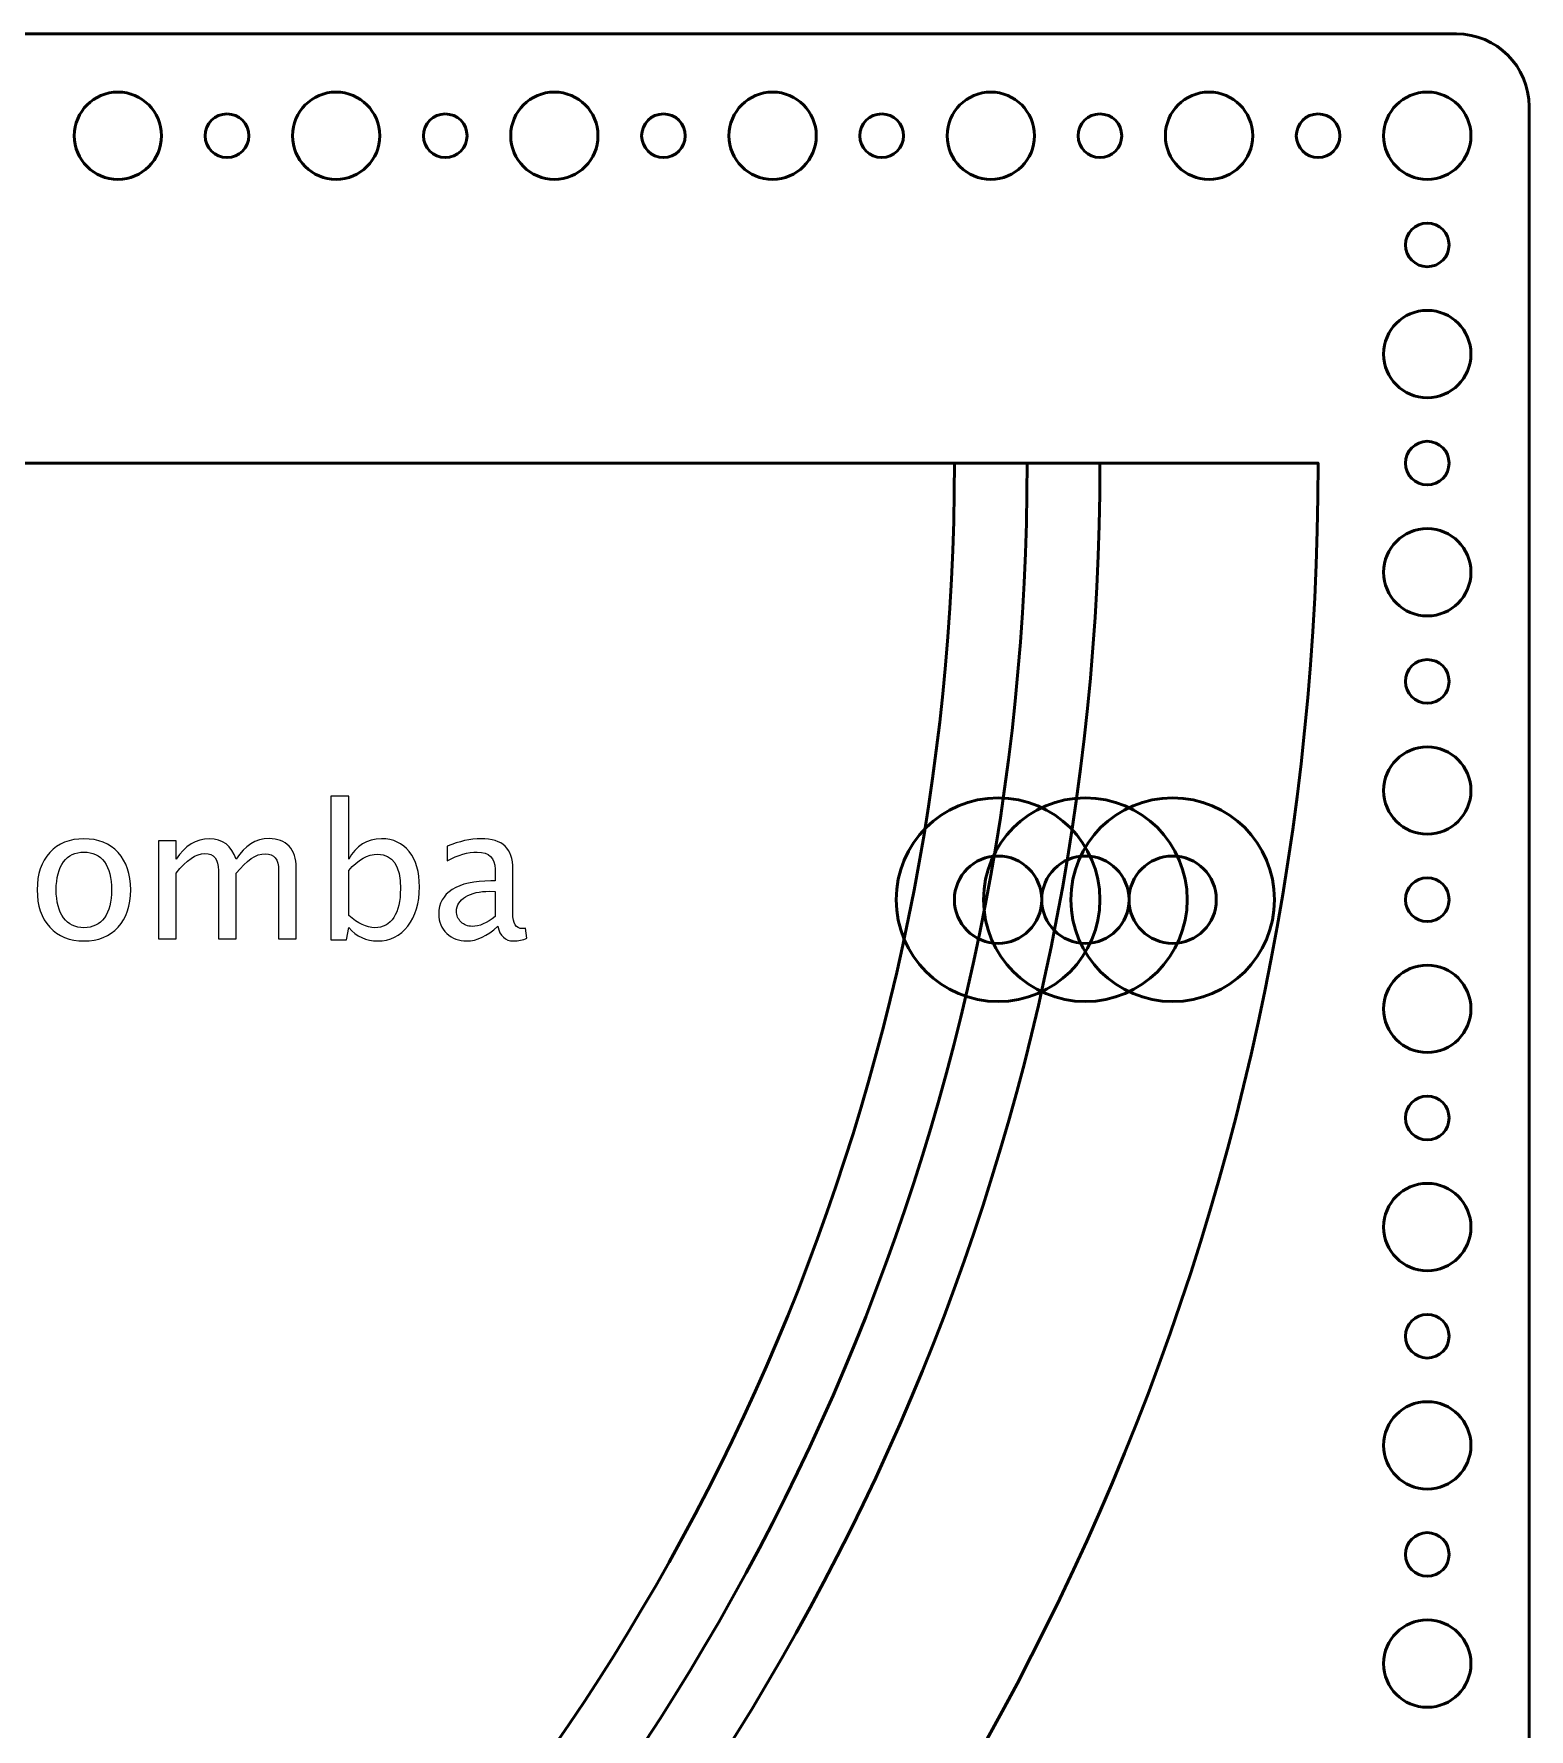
# Model space of a CAD drawing. Header units: centimetres. Extents: x -40.5 to 39, y -42 to 42.1.
# Drawn here: x 28.67 to 38.95, y -23.7 to -12.05 of the extents above; entities that cross this region are included whole.
import ezdxf

# ---------------------------------------------------------------- set-up
doc = ezdxf.new("R2010")
doc.units = ezdxf.units.CM
doc.header["$MEASUREMENT"] = 0
doc.layers.add('Layer 1', color=7, linetype='Continuous')

msp = doc.modelspace()

# ---------------------------------------------------------------- linework, layer by layer
at = {"layer": 'Layer 1', "lineweight": 53}
for centre, major_axis in [((29.25, -12.75), (0, 0.3)), ((30.75, -12.75), (0, 0.3)), ((32.25, -12.75), (0, 0.3)), ((33.75, -12.75), (0, 0.3)), ((35.25, -12.75), (0, 0.3)), ((36.75, -12.75), (0, 0.3)), ((38.25, -12.75), (0, 0.3)), ((30, -12.75), (0, 0.15)), ((31.5, -12.75), (0, 0.15)), ((33, -12.75), (0, 0.15)), ((34.5, -12.75), (0, 0.15)), ((36, -12.75), (0, 0.15)), ((37.5, -12.75), (0, 0.15)), ((35.3, -18), (0, 0.3)), ((35.9, -18), (0, 0.3)), ((36.5, -18), (0, 0.3))]:
    msp.add_ellipse(centre, major_axis=major_axis, ratio=1, dxfattribs=at)
at = {"layer": 'Layer 1', "color": 5, "lineweight": 53}
for centre in [(35.3, -18), (35.9, -18), (36.5, -18)]:
    msp.add_ellipse(centre, major_axis=(0, 0.7), ratio=1, dxfattribs=at)
at = {"layer": 'Layer 1', "lineweight": 53}
for points, knots in [([(0.05, -33.95), (0.05, -33.95), (0.05, -12.55), (0.05, -12.55), (0.05, -12.55), (0.05, -12.27386), (0.27386, -12.05), (0.55, -12.05), (0.55, -12.05), (0.55, -12.05), (38.45, -12.05), (38.45, -12.05), (38.45, -12.05), (38.72614, -12.05), (38.95, -12.27386), (38.95, -12.55), (38.95, -12.55), (38.95, -12.55), (38.95, -33.95), (38.95, -33.95), (38.95, -33.95), (38.95, -34.22614), (38.72614, -34.45), (38.45, -34.45), (38.45, -34.45), (38.45, -34.45), (0.55, -34.45), (0.55, -34.45), (0.55, -34.45), (0.27386, -34.45), (0.05, -34.22614), (0.05, -33.95)], [0, 0, 0, 0, 0.11111111, 0.11111111, 0.11111111, 0.11111111, 0.22222222, 0.22222222, 0.22222222, 0.22222222, 0.33333333, 0.33333333, 0.33333333, 0.33333333, 0.44444444, 0.44444444, 0.44444444, 0.44444444, 0.55555556, 0.55555556, 0.55555556, 0.55555556, 0.66666667, 0.66666667, 0.66666667, 0.66666667, 0.77777778, 0.77777778, 0.77777778, 0.77777778, 1, 1, 1, 1]), ([(38.1, -13.5), (38.1, -13.41716), (38.16716, -13.35), (38.25, -13.35), (38.25, -13.35), (38.33284, -13.35), (38.4, -13.41716), (38.4, -13.5), (38.4, -13.5), (38.4, -13.58284), (38.33284, -13.65), (38.25, -13.65), (38.25, -13.65), (38.16716, -13.65), (38.1, -13.58284), (38.1, -13.5)], [0, 0, 0, 0, 0.2, 0.2, 0.2, 0.2, 0.4, 0.4, 0.4, 0.4, 0.6, 0.6, 0.6, 0.6, 1, 1, 1, 1]), ([(37.95, -14.25), (37.95, -14.08432), (38.08432, -13.95), (38.25, -13.95), (38.25, -13.95), (38.41568, -13.95), (38.55, -14.08432), (38.55, -14.25), (38.55, -14.25), (38.55, -14.41568), (38.41568, -14.55), (38.25, -14.55), (38.25, -14.55), (38.08432, -14.55), (37.95, -14.41568), (37.95, -14.25)], [0, 0, 0, 0, 0.2, 0.2, 0.2, 0.2, 0.4, 0.4, 0.4, 0.4, 0.6, 0.6, 0.6, 0.6, 1, 1, 1, 1]), ([(38.1, -15), (38.1, -14.91716), (38.16716, -14.85), (38.25, -14.85), (38.25, -14.85), (38.33284, -14.85), (38.4, -14.91716), (38.4, -15), (38.4, -15), (38.4, -15.08284), (38.33284, -15.15), (38.25, -15.15), (38.25, -15.15), (38.16716, -15.15), (38.1, -15.08284), (38.1, -15)], [0, 0, 0, 0, 0.2, 0.2, 0.2, 0.2, 0.4, 0.4, 0.4, 0.4, 0.6, 0.6, 0.6, 0.6, 1, 1, 1, 1]), ([(37.95, -15.75), (37.95, -15.58432), (38.08432, -15.45), (38.25, -15.45), (38.25, -15.45), (38.41568, -15.45), (38.55, -15.58432), (38.55, -15.75), (38.55, -15.75), (38.55, -15.91568), (38.41568, -16.05), (38.25, -16.05), (38.25, -16.05), (38.08432, -16.05), (37.95, -15.91568), (37.95, -15.75)], [0, 0, 0, 0, 0.2, 0.2, 0.2, 0.2, 0.4, 0.4, 0.4, 0.4, 0.6, 0.6, 0.6, 0.6, 1, 1, 1, 1]), ([(38.1, -16.5), (38.1, -16.41716), (38.16716, -16.35), (38.25, -16.35), (38.25, -16.35), (38.33284, -16.35), (38.4, -16.41716), (38.4, -16.5), (38.4, -16.5), (38.4, -16.58284), (38.33284, -16.65), (38.25, -16.65), (38.25, -16.65), (38.16716, -16.65), (38.1, -16.58284), (38.1, -16.5)], [0, 0, 0, 0, 0.2, 0.2, 0.2, 0.2, 0.4, 0.4, 0.4, 0.4, 0.6, 0.6, 0.6, 0.6, 1, 1, 1, 1]), ([(37.95, -17.25), (37.95, -17.08432), (38.08432, -16.95), (38.25, -16.95), (38.25, -16.95), (38.41568, -16.95), (38.55, -17.08432), (38.55, -17.25), (38.55, -17.25), (38.55, -17.41568), (38.41568, -17.55), (38.25, -17.55), (38.25, -17.55), (38.08432, -17.55), (37.95, -17.41568), (37.95, -17.25)], [0, 0, 0, 0, 0.2, 0.2, 0.2, 0.2, 0.4, 0.4, 0.4, 0.4, 0.6, 0.6, 0.6, 0.6, 1, 1, 1, 1]), ([(38.1, -18), (38.1, -17.91716), (38.16716, -17.85), (38.25, -17.85), (38.25, -17.85), (38.33284, -17.85), (38.4, -17.91716), (38.4, -18), (38.4, -18), (38.4, -18.08284), (38.33284, -18.15), (38.25, -18.15), (38.25, -18.15), (38.16716, -18.15), (38.1, -18.08284), (38.1, -18)], [0, 0, 0, 0, 0.2, 0.2, 0.2, 0.2, 0.4, 0.4, 0.4, 0.4, 0.6, 0.6, 0.6, 0.6, 1, 1, 1, 1]), ([(37.95, -18.75), (37.95, -18.58432), (38.08432, -18.45), (38.25, -18.45), (38.25, -18.45), (38.41568, -18.45), (38.55, -18.58432), (38.55, -18.75), (38.55, -18.75), (38.55, -18.91568), (38.41568, -19.05), (38.25, -19.05), (38.25, -19.05), (38.08432, -19.05), (37.95, -18.91568), (37.95, -18.75)], [0, 0, 0, 0, 0.2, 0.2, 0.2, 0.2, 0.4, 0.4, 0.4, 0.4, 0.6, 0.6, 0.6, 0.6, 1, 1, 1, 1]), ([(38.1, -19.5), (38.1, -19.41716), (38.16716, -19.35), (38.25, -19.35), (38.25, -19.35), (38.33284, -19.35), (38.4, -19.41716), (38.4, -19.5), (38.4, -19.5), (38.4, -19.58284), (38.33284, -19.65), (38.25, -19.65), (38.25, -19.65), (38.16716, -19.65), (38.1, -19.58284), (38.1, -19.5)], [0, 0, 0, 0, 0.2, 0.2, 0.2, 0.2, 0.4, 0.4, 0.4, 0.4, 0.6, 0.6, 0.6, 0.6, 1, 1, 1, 1]), ([(37.95, -20.25), (37.95, -20.08432), (38.08432, -19.95), (38.25, -19.95), (38.25, -19.95), (38.41568, -19.95), (38.55, -20.08432), (38.55, -20.25), (38.55, -20.25), (38.55, -20.41568), (38.41568, -20.55), (38.25, -20.55), (38.25, -20.55), (38.08432, -20.55), (37.95, -20.41568), (37.95, -20.25)], [0, 0, 0, 0, 0.2, 0.2, 0.2, 0.2, 0.4, 0.4, 0.4, 0.4, 0.6, 0.6, 0.6, 0.6, 1, 1, 1, 1]), ([(38.1, -21), (38.1, -20.91716), (38.16716, -20.85), (38.25, -20.85), (38.25, -20.85), (38.33284, -20.85), (38.4, -20.91716), (38.4, -21), (38.4, -21), (38.4, -21.08284), (38.33284, -21.15), (38.25, -21.15), (38.25, -21.15), (38.16716, -21.15), (38.1, -21.08284), (38.1, -21)], [0, 0, 0, 0, 0.2, 0.2, 0.2, 0.2, 0.4, 0.4, 0.4, 0.4, 0.6, 0.6, 0.6, 0.6, 1, 1, 1, 1]), ([(37.95, -21.75), (37.95, -21.58432), (38.08432, -21.45), (38.25, -21.45), (38.25, -21.45), (38.41568, -21.45), (38.55, -21.58432), (38.55, -21.75), (38.55, -21.75), (38.55, -21.91568), (38.41568, -22.05), (38.25, -22.05), (38.25, -22.05), (38.08432, -22.05), (37.95, -21.91568), (37.95, -21.75)], [0, 0, 0, 0, 0.2, 0.2, 0.2, 0.2, 0.4, 0.4, 0.4, 0.4, 0.6, 0.6, 0.6, 0.6, 1, 1, 1, 1]), ([(38.1, -22.5), (38.1, -22.41716), (38.16716, -22.35), (38.25, -22.35), (38.25, -22.35), (38.33284, -22.35), (38.4, -22.41716), (38.4, -22.5), (38.4, -22.5), (38.4, -22.58284), (38.33284, -22.65), (38.25, -22.65), (38.25, -22.65), (38.16716, -22.65), (38.1, -22.58284), (38.1, -22.5)], [0, 0, 0, 0, 0.2, 0.2, 0.2, 0.2, 0.4, 0.4, 0.4, 0.4, 0.6, 0.6, 0.6, 0.6, 1, 1, 1, 1]), ([(37.95, -23.25), (37.95, -23.08432), (38.08432, -22.95), (38.25, -22.95), (38.25, -22.95), (38.41568, -22.95), (38.55, -23.08432), (38.55, -23.25), (38.55, -23.25), (38.55, -23.41568), (38.41568, -23.55), (38.25, -23.55), (38.25, -23.55), (38.08432, -23.55), (37.95, -23.41568), (37.95, -23.25)], [0, 0, 0, 0, 0.2, 0.2, 0.2, 0.2, 0.4, 0.4, 0.4, 0.4, 0.6, 0.6, 0.6, 0.6, 1, 1, 1, 1])]:
    msp.add_open_spline(points, degree=3, knots=knots, dxfattribs=at)
at = {"layer": 'Layer 1', "color": 5, "lineweight": 53}
for points, knots in [([(20.86354, -15), (20.86354, -15), (37.5, -15), (37.5, -15), (37.5, -15), (37.5, -24.94111), (29.44111, -33), (19.5, -33), (19.5, -33), (9.55889, -33), (1.5, -24.94111), (1.5, -15), (1.5, -15), (1.5, -15), (20.86354, -15), (20.86354, -15)], [0, 0, 0, 0, 0.2, 0.2, 0.2, 0.2, 0.4, 0.4, 0.4, 0.4, 0.6, 0.6, 0.6, 0.6, 1, 1, 1, 1]), ([(36, -15), (36, -24.11268), (28.61268, -31.5), (19.5, -31.5), (19.5, -31.5), (10.38732, -31.5), (3, -24.11268), (3, -15)], [0, 0, 0, 0, 0.33333333, 0.33333333, 0.33333333, 0.33333333, 1, 1, 1, 1]), ([(35.5, -15), (35.5, -23.83654), (28.33654, -31), (19.5, -31), (19.5, -31), (10.66346, -31), (3.5, -23.83654), (3.5, -15)], [0, 0, 0, 0, 0.33333333, 0.33333333, 0.33333333, 0.33333333, 1, 1, 1, 1]), ([(35, -15), (35, -23.5604), (28.0604, -30.5), (19.5, -30.5), (19.5, -30.5), (10.9396, -30.5), (4, -23.5604), (4, -15)], [0, 0, 0, 0, 0.33333333, 0.33333333, 0.33333333, 0.33333333, 1, 1, 1, 1])]:
    msp.add_open_spline(points, degree=3, knots=knots, dxfattribs=at)
at = {"layer": 'Layer 1', "color": 5, "lineweight": 9}
for points, knots in [([(30.71452, -18.27615), (30.71452, -18.27615), (30.71452, -17.28936), (30.71452, -17.28936), (30.71452, -17.28936), (30.71452, -17.28936), (30.83644, -17.28936), (30.83644, -17.28936), (30.83644, -17.28936), (30.83644, -17.28936), (30.83644, -17.72264), (30.83644, -17.72264), (30.83644, -17.72264), (30.88639, -17.62845), (30.96154, -17.58146), (31.06165, -17.58146), (31.06165, -17.58146), (31.14272, -17.58146), (31.20643, -17.61088), (31.253, -17.66994), (31.253, -17.66994), (31.29957, -17.72899), (31.32285, -17.80964), (31.32285, -17.91187), (31.32285, -17.91187), (31.32285, -18.02321), (31.29639, -18.11317), (31.24369, -18.18132), (31.24369, -18.18132), (31.19098, -18.24969), (31.12156, -18.28377), (31.03562, -18.28377), (31.03562, -18.28377), (30.95582, -18.28377), (30.88936, -18.25329), (30.83644, -18.19212), (30.83644, -18.19212), (30.83644, -18.19212), (30.82162, -18.27615), (30.82162, -18.27615), (30.82162, -18.27615), (30.82162, -18.27615), (30.71452, -18.27615), (30.71452, -18.27615)], [0, 0, 0, 0, 0.08333333, 0.08333333, 0.08333333, 0.08333333, 0.16666667, 0.16666667, 0.16666667, 0.16666667, 0.25, 0.25, 0.25, 0.25, 0.33333333, 0.33333333, 0.33333333, 0.33333333, 0.41666667, 0.41666667, 0.41666667, 0.41666667, 0.5, 0.5, 0.5, 0.5, 0.58333333, 0.58333333, 0.58333333, 0.58333333, 0.66666667, 0.66666667, 0.66666667, 0.66666667, 0.75, 0.75, 0.75, 0.75, 0.83333333, 0.83333333, 0.83333333, 0.83333333, 1, 1, 1, 1]), ([(29.01653, -18.28377), (28.91768, -18.28377), (28.83937, -18.25223), (28.78179, -18.18915), (28.78179, -18.18915), (28.72401, -18.12608), (28.69522, -18.04035), (28.69522, -17.93219), (28.69522, -17.93219), (28.69522, -17.82424), (28.72401, -17.73873), (28.78179, -17.67586), (28.78179, -17.67586), (28.83937, -17.613), (28.91768, -17.58146), (29.01653, -17.58146), (29.01653, -17.58146), (29.11538, -17.58146), (29.1937, -17.613), (29.25127, -17.67586), (29.25127, -17.67586), (29.30905, -17.73873), (29.33784, -17.82424), (29.33784, -17.93219), (29.33784, -17.93219), (29.33784, -18.04035), (29.30905, -18.12608), (29.25127, -18.18915), (29.25127, -18.18915), (29.1937, -18.25223), (29.11538, -18.28377), (29.01653, -18.28377)], [0, 0, 0, 0, 0.11111111, 0.11111111, 0.11111111, 0.11111111, 0.22222222, 0.22222222, 0.22222222, 0.22222222, 0.33333333, 0.33333333, 0.33333333, 0.33333333, 0.44444444, 0.44444444, 0.44444444, 0.44444444, 0.55555556, 0.55555556, 0.55555556, 0.55555556, 0.66666667, 0.66666667, 0.66666667, 0.66666667, 0.77777778, 0.77777778, 0.77777778, 0.77777778, 1, 1, 1, 1]), ([(29.52876, -18.26853), (29.52876, -18.26853), (29.52876, -17.59543), (29.52876, -17.59543), (29.52876, -17.59543), (29.52876, -17.59543), (29.65068, -17.59543), (29.65068, -17.59543), (29.65068, -17.59543), (29.65068, -17.59543), (29.65068, -17.72264), (29.65068, -17.72264), (29.65068, -17.72264), (29.71016, -17.62845), (29.78636, -17.58146), (29.8797, -17.58146), (29.8797, -17.58146), (29.96966, -17.58146), (30.03083, -17.62845), (30.06343, -17.72264), (30.06343, -17.72264), (30.12122, -17.6276), (30.19657, -17.58019), (30.28907, -17.58019), (30.28907, -17.58019), (30.34812, -17.58019), (30.39405, -17.59755), (30.42686, -17.63247), (30.42686, -17.63247), (30.45967, -17.6674), (30.47618, -17.71629), (30.47618, -17.77916), (30.47618, -17.77916), (30.47618, -17.77916), (30.47618, -18.26853), (30.47618, -18.26853), (30.47618, -18.26853), (30.47618, -18.26853), (30.35426, -18.26853), (30.35426, -18.26853), (30.35426, -18.26853), (30.35426, -18.26853), (30.35426, -17.79926), (30.35426, -17.79926), (30.35426, -17.79926), (30.35426, -17.72264), (30.32378, -17.68433), (30.26282, -17.68433), (30.26282, -17.68433), (30.19953, -17.68433), (30.13307, -17.72899), (30.06343, -17.81853), (30.06343, -17.81853), (30.06343, -17.81853), (30.06343, -18.26853), (30.06343, -18.26853), (30.06343, -18.26853), (30.06343, -18.26853), (29.94151, -18.26853), (29.94151, -18.26853), (29.94151, -18.26853), (29.94151, -18.26853), (29.94151, -17.79884), (29.94151, -17.79884), (29.94151, -17.79884), (29.94151, -17.72158), (29.91061, -17.68306), (29.84859, -17.68306), (29.84859, -17.68306), (29.78699, -17.68306), (29.72095, -17.72793), (29.65068, -17.81789), (29.65068, -17.81789), (29.65068, -17.81789), (29.65068, -18.26853), (29.65068, -18.26853), (29.65068, -18.26853), (29.65068, -18.26853), (29.52876, -18.26853), (29.52876, -18.26853)], [0, 0, 0, 0, 0.04761905, 0.04761905, 0.04761905, 0.04761905, 0.0952381, 0.0952381, 0.0952381, 0.0952381, 0.14285714, 0.14285714, 0.14285714, 0.14285714, 0.19047619, 0.19047619, 0.19047619, 0.19047619, 0.23809524, 0.23809524, 0.23809524, 0.23809524, 0.28571429, 0.28571429, 0.28571429, 0.28571429, 0.33333333, 0.33333333, 0.33333333, 0.33333333, 0.38095238, 0.38095238, 0.38095238, 0.38095238, 0.42857143, 0.42857143, 0.42857143, 0.42857143, 0.47619048, 0.47619048, 0.47619048, 0.47619048, 0.52380952, 0.52380952, 0.52380952, 0.52380952, 0.57142857, 0.57142857, 0.57142857, 0.57142857, 0.61904762, 0.61904762, 0.61904762, 0.61904762, 0.66666667, 0.66666667, 0.66666667, 0.66666667, 0.71428571, 0.71428571, 0.71428571, 0.71428571, 0.76190476, 0.76190476, 0.76190476, 0.76190476, 0.80952381, 0.80952381, 0.80952381, 0.80952381, 0.85714286, 0.85714286, 0.85714286, 0.85714286, 0.9047619, 0.9047619, 0.9047619, 0.9047619, 1, 1, 1, 1]), ([(31.86069, -18.1828), (31.78746, -18.25011), (31.71697, -18.28377), (31.64924, -18.28377), (31.64924, -18.28377), (31.59357, -18.28377), (31.54721, -18.26641), (31.5106, -18.23149), (31.5106, -18.23149), (31.47377, -18.19656), (31.45535, -18.15254), (31.45535, -18.09941), (31.45535, -18.09941), (31.45535, -18.02596), (31.48625, -17.96944), (31.54806, -17.93007), (31.54806, -17.93007), (31.60987, -17.8907), (31.69856, -17.87102), (31.81413, -17.87102), (31.81413, -17.87102), (31.81413, -17.87102), (31.8427, -17.87102), (31.8427, -17.87102), (31.8427, -17.87102), (31.8427, -17.87102), (31.8427, -17.78995), (31.8427, -17.78995), (31.8427, -17.78995), (31.8427, -17.71185), (31.80206, -17.6729), (31.72057, -17.6729), (31.72057, -17.6729), (31.65749, -17.6729), (31.58849, -17.6928), (31.51377, -17.73259), (31.51377, -17.73259), (31.51377, -17.73259), (31.51377, -17.63226), (31.51377, -17.63226), (31.51377, -17.63226), (31.5959, -17.59839), (31.67337, -17.58146), (31.74597, -17.58146), (31.74597, -17.58146), (31.82069, -17.58146), (31.87593, -17.59839), (31.91128, -17.63247), (31.91128, -17.63247), (31.94684, -17.66655), (31.96462, -17.71904), (31.96462, -17.78995), (31.96462, -17.78995), (31.96462, -17.78995), (31.96462, -18.09412), (31.96462, -18.09412), (31.96462, -18.09412), (31.96462, -18.16375), (31.986, -18.19868), (32.02897, -18.19868), (32.02897, -18.19868), (32.03426, -18.19868), (32.04209, -18.19783), (32.05246, -18.19614), (32.05246, -18.19614), (32.05246, -18.19614), (32.06114, -18.26387), (32.06114, -18.26387), (32.06114, -18.26387), (32.03341, -18.27721), (32.00293, -18.28377), (31.96949, -18.28377), (31.96949, -18.28377), (31.91255, -18.28377), (31.87636, -18.25011), (31.86069, -18.1828)], [0, 0, 0, 0, 0.05, 0.05, 0.05, 0.05, 0.1, 0.1, 0.1, 0.1, 0.15, 0.15, 0.15, 0.15, 0.2, 0.2, 0.2, 0.2, 0.25, 0.25, 0.25, 0.25, 0.3, 0.3, 0.3, 0.3, 0.35, 0.35, 0.35, 0.35, 0.4, 0.4, 0.4, 0.4, 0.45, 0.45, 0.45, 0.45, 0.5, 0.5, 0.5, 0.5, 0.55, 0.55, 0.55, 0.55, 0.6, 0.6, 0.6, 0.6, 0.65, 0.65, 0.65, 0.65, 0.7, 0.7, 0.7, 0.7, 0.75, 0.75, 0.75, 0.75, 0.8, 0.8, 0.8, 0.8, 0.85, 0.85, 0.85, 0.85, 0.9, 0.9, 0.9, 0.9, 1, 1, 1, 1]), ([(29.01632, -18.19233), (29.07664, -18.19233), (29.12363, -18.16968), (29.15708, -18.12417), (29.15708, -18.12417), (29.19031, -18.07888), (29.20703, -18.01474), (29.20703, -17.93219), (29.20703, -17.93219), (29.20703, -17.84985), (29.19031, -17.78593), (29.15708, -17.74063), (29.15708, -17.74063), (29.12363, -17.69555), (29.07664, -17.6729), (29.01632, -17.6729), (29.01632, -17.6729), (28.95578, -17.6729), (28.90879, -17.69555), (28.87577, -17.74063), (28.87577, -17.74063), (28.84254, -17.78593), (28.82603, -17.84985), (28.82603, -17.93219), (28.82603, -17.93219), (28.82603, -18.01474), (28.84254, -18.07888), (28.87577, -18.12417), (28.87577, -18.12417), (28.90879, -18.16968), (28.95578, -18.19233), (29.01632, -18.19233)], [0, 0, 0, 0, 0.11111111, 0.11111111, 0.11111111, 0.11111111, 0.22222222, 0.22222222, 0.22222222, 0.22222222, 0.33333333, 0.33333333, 0.33333333, 0.33333333, 0.44444444, 0.44444444, 0.44444444, 0.44444444, 0.55555556, 0.55555556, 0.55555556, 0.55555556, 0.66666667, 0.66666667, 0.66666667, 0.66666667, 0.77777778, 0.77777778, 0.77777778, 0.77777778, 1, 1, 1, 1]), ([(30.83644, -18.10809), (30.89931, -18.16418), (30.95921, -18.19233), (31.01615, -18.19233), (31.01615, -18.19233), (31.07224, -18.19233), (31.11563, -18.16883), (31.14611, -18.12206), (31.14611, -18.12206), (31.1768, -18.07528), (31.19204, -18.00945), (31.19204, -17.92436), (31.19204, -17.92436), (31.19204, -17.76688), (31.13997, -17.68814), (31.03583, -17.68814), (31.03583, -17.68814), (30.96767, -17.68814), (30.90121, -17.72497), (30.83644, -17.79884), (30.83644, -17.79884), (30.83644, -17.79884), (30.83644, -18.10809), (30.83644, -18.10809)], [0, 0, 0, 0, 0.14285714, 0.14285714, 0.14285714, 0.14285714, 0.28571429, 0.28571429, 0.28571429, 0.28571429, 0.42857143, 0.42857143, 0.42857143, 0.42857143, 0.57142857, 0.57142857, 0.57142857, 0.57142857, 0.71428571, 0.71428571, 0.71428571, 0.71428571, 1, 1, 1, 1]), ([(31.8427, -18.11634), (31.8427, -18.11634), (31.8427, -17.94341), (31.8427, -17.94341), (31.8427, -17.94341), (31.8427, -17.94341), (31.80354, -17.94214), (31.80354, -17.94214), (31.80354, -17.94214), (31.73581, -17.94214), (31.6812, -17.95463), (31.6395, -17.9796), (31.6395, -17.9796), (31.59801, -18.00479), (31.57727, -18.03802), (31.57727, -18.07951), (31.57727, -18.07951), (31.57727, -18.10851), (31.58764, -18.13306), (31.60817, -18.15317), (31.60817, -18.15317), (31.62892, -18.17328), (31.65411, -18.18344), (31.68395, -18.18344), (31.68395, -18.18344), (31.73475, -18.18344), (31.78767, -18.161), (31.8427, -18.11634)], [0, 0, 0, 0, 0.125, 0.125, 0.125, 0.125, 0.25, 0.25, 0.25, 0.25, 0.375, 0.375, 0.375, 0.375, 0.5, 0.5, 0.5, 0.5, 0.625, 0.625, 0.625, 0.625, 0.75, 0.75, 0.75, 0.75, 1, 1, 1, 1])]:
    msp.add_open_spline(points, degree=3, knots=knots, dxfattribs=at)

doc.saveas('drawing.dxf')
